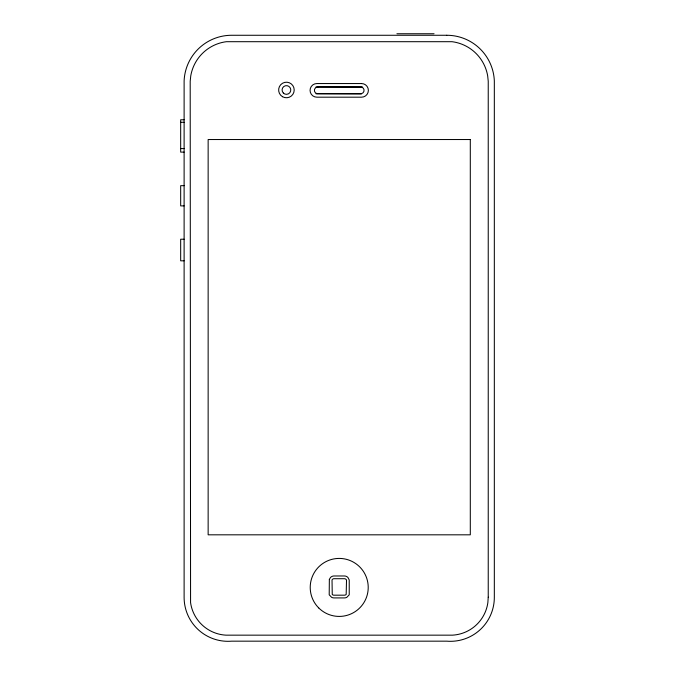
<?xml version="1.0" encoding="UTF-8"?>
<svg xmlns="http://www.w3.org/2000/svg" width="675" height="675" viewBox="0 0 675 675"><rect width="100%" height="100%" fill="white"/><g stroke="black" fill="none" stroke-linecap="round" stroke-linejoin="round"><path stroke-width="1.01" d="M315.968 86.957L362.467 86.957M396.917 33.75L434.05 33.75M361.344 93.926L315.968 93.783M184.115 119.77L180.672 119.77L180.672 152.111L184.115 152.111M180.672 122.285L184.115 122.285M180.672 148.576L184.115 148.576M184.115 185.667L180.672 185.667L180.672 205.892L184.115 205.892M184.115 239.22L180.672 239.22L180.672 260.82L184.115 260.82M346.511 580.306L346.182 594.472A2.633 2.624 0 0 1 344.621 595.181L333.813 595.181A2.633 2.624 0 0 1 332.252 594.472L332.032 580.011A2.228 2.219 0 0 1 333.813 578.711L344.63 578.711A2.228 2.219 0 0 1 346.402 580.011L346.511 580.306M488.236 597.181L487.865 602.581A37.834 37.834 0 0 1 452.478 635.158L225.956 635.158A37.834 37.834 0 0 1 190.569 602.581L190.198 81.228L190.755 75.895A41.496 41.496 0 0 1 226.395 41.698L452.048 41.698A41.496 41.496 0 0 1 487.679 75.895L488.236 81.228L488.236 597.181M329.349 579.412L329.206 594.818L331.627 597.324A5.307 5.248 0 0 0 334.066 597.915L344.377 597.915A5.307 5.248 0 0 0 346.815 597.324L349.228 594.818L349.228 579.96L347.929 577.488A4.928 4.868 0 0 0 344.377 575.977L334.066 575.977A4.928 4.868 0 0 0 330.505 577.488L329.349 579.412M317.976 86.948L316.896 87.092A3.392 3.392 0 0 0 316.896 93.648L361.564 93.648A3.392 3.392 0 0 0 361.564 87.092L317.976 86.948M446.766 35.269L231.668 35.269A47.596 47.596 0 0 0 184.115 80.907L184.115 597.392A43.926 43.926 0 0 0 231.668 641.166L446.766 641.166A43.926 43.926 0 0 0 494.328 597.392L494.328 80.907A47.596 47.596 0 0 0 446.766 35.269M361.555 83.548L316.879 83.548A6.817 6.817 0 0 0 310.061 90.366A6.817 6.817 0 0 0 316.879 97.183L361.555 97.183A6.817 6.817 0 0 0 368.373 90.366A6.817 6.817 0 0 0 361.555 83.548M470.298 139.531L208.145 139.531L208.145 534.819L470.298 534.819L470.298 139.531M282.538 96.719A7.779 7.779 0 0 0 294.207 89.978A7.779 7.779 0 0 0 282.538 83.244A7.779 7.779 0 0 0 282.538 96.719M283.357 93.057A4.345 4.345 0 0 0 290.63 91.108A4.345 4.345 0 0 0 285.306 85.784A4.345 4.345 0 0 0 283.357 93.057M318.71 607.93A29.008 29.008 0 0 0 367.234 594.928A29.008 29.008 0 0 0 331.712 559.406A29.008 29.008 0 0 0 318.71 607.93"/></g></svg>
